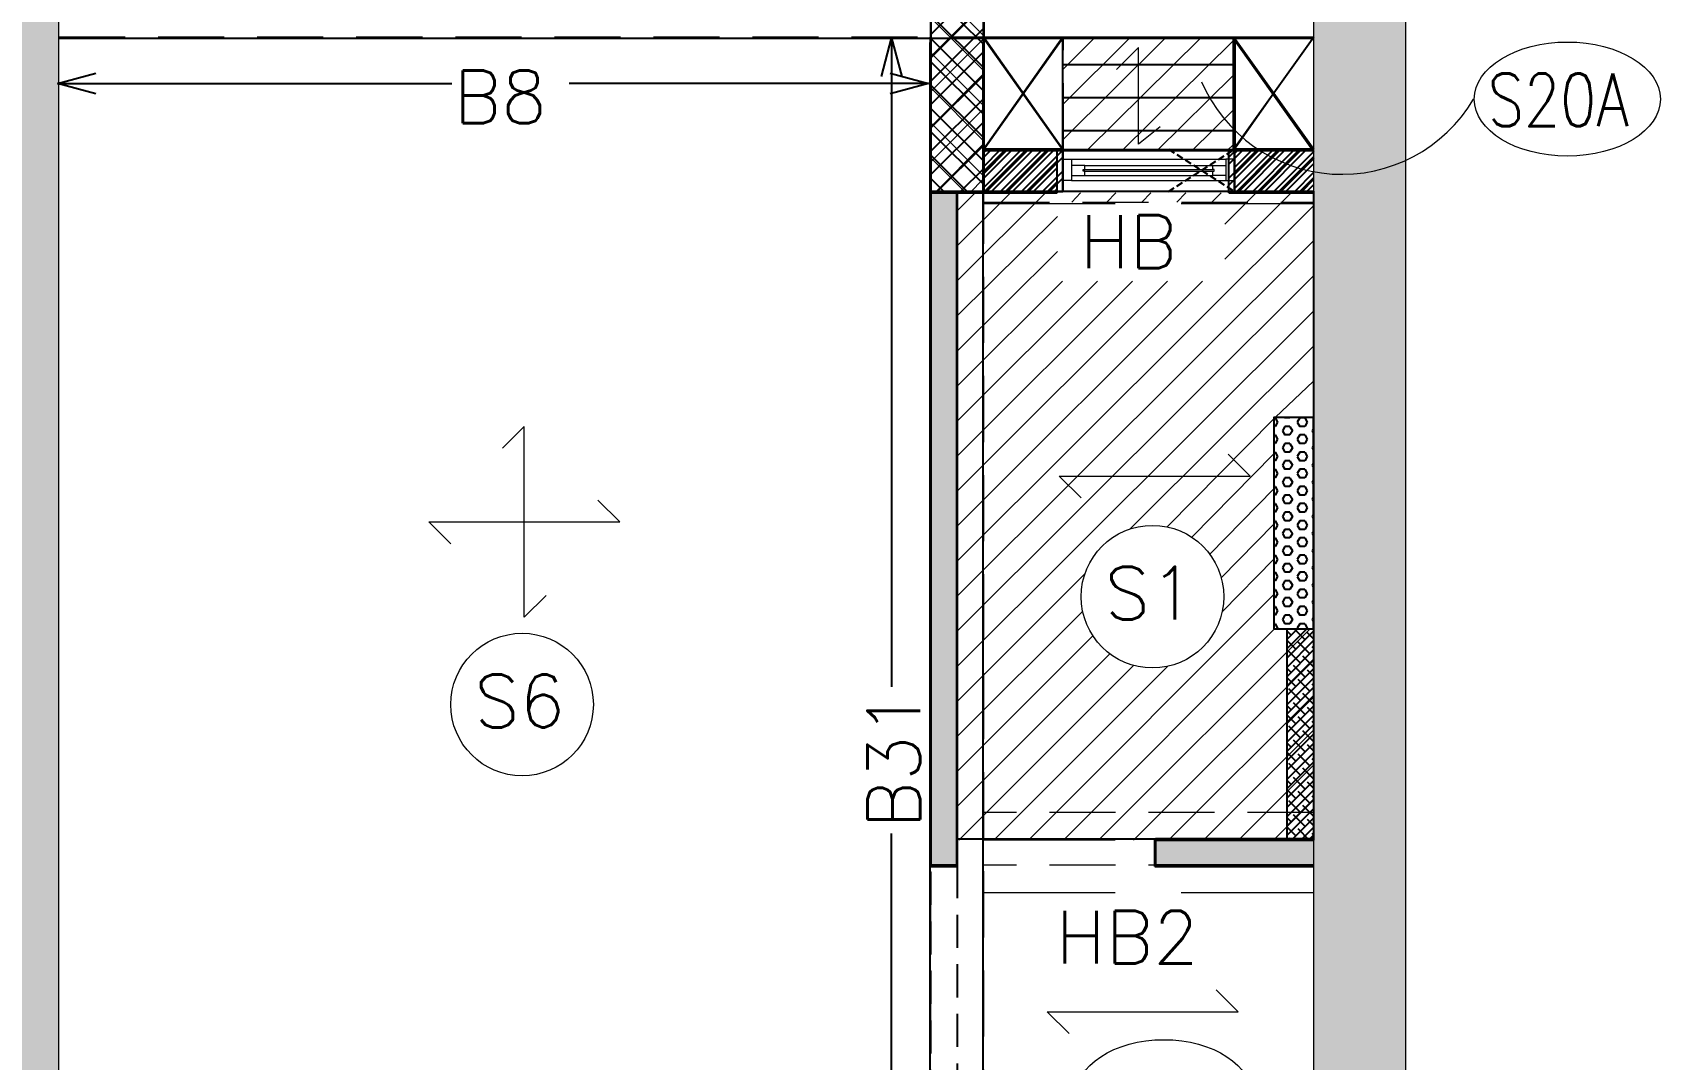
# Model space of a CAD drawing. Header units: millimetres. Extents: x 1181448 to 1317632, y -5734806 to -5633961.
# Drawn here: x 1311250 to 1317413, y -5704385 to -5700498 of the extents above; entities that cross this region are included whole.
import ezdxf

# ---------------------------------------------------------------- set-up
doc = ezdxf.new("R2010")
doc.units = ezdxf.units.MM
doc.header["$LTSCALE"] = 1000
doc.header["$MEASUREMENT"] = 0
for name, pattern in [('1', [0]), ('3BHK-A$0$AUDIT_D_120904163729-0', [0]), ('3BHK-A$0$HIDDEN', [0.375, 0.25, -0.125]), ('AUDIT_D_120904163729-0', [0]), ('HIDDEN', [0.375, 0.25, -0.125]), ('T8(T9 IS SIMILAR)$0$$0$HIDDEN', [0.375, 0.25, -0.125]), ('T8(T9 IS SIMILAR)$0$HIDDEN', [0.375, 0.25, -0.125])]:
    doc.linetypes.add(name, pattern=pattern)
doc.layers.get('0').update_dxf_attribs({"linetype": 'AUDIT_D_120904163729-0'})
for name, color, linetype in [('100 MM THK. NON-STRUCTURAL WALL', 134, 'Continuous'), ('100 MM THK. NON-STRUCTURAL WALL FOR LEDGE WALL BELOW WASHBASIN COUNTER', 47, 'Continuous'), ('150 MM THK. BLOCK WORK.', 223, 'Continuous'), ('3BHK-A$0$A-HATCH -160', 251, '3BHK-A$0$AUDIT_D_120904163729-0'), ('3BHK-A$0$A-TOI SUNK 50MM', 8, 'Continuous'), ('3BHK-A$0$CUT-OUT', 49, 'Continuous'), ('3BHK-A$0$ELE 1', 1, 'Continuous'), ('A_dim', 1, 'Continuous'), ('S-BEAM', 20, 'Continuous'), ('SCPL-BEAMS NO.', 7, 'Continuous'), ('T8(T9 IS SIMILAR)$0$S-BEAM', 20, 'T8(T9 IS SIMILAR)$0$$0$HIDDEN'), ('TYPICAL FLOOR ARCH', 251, 'AUDIT_D_120904163729-0')]:
    doc.layers.add(name, color=color, linetype=linetype)
for name, color, linetype, lineweight in [('160 THK. STRUCT WALL', 7, 'Continuous', 15), ('200 THK. NON-STRUCT WALL -1', 6, 'Continuous', 15), ('3BHK-A$0$A-WALL- 160', 6, 'Continuous', 30), ('3BHK-A$0$Ventilator', 5, 'Continuous', 0), ('S-CUTOUT', 8, 'Continuous', 15), ('S-HATCH', 8, 'Continuous', 9), ('SCPL BEAM', 20, 'Continuous', 13), ('SCPL_DIM', 9, 'Continuous', 5), ('SCPL_SLAB MARK', 72, 'Continuous', 20), ('T8(T9 IS SIMILAR)$0$SCPL BEAM', 191, 'T8(T9 IS SIMILAR)$0$$0$HIDDEN', 13)]:
    doc.layers.add(name, color=color, linetype=linetype, lineweight=lineweight)
for name, color, linetype, true_color in [('160MM THK.NON-STRUCTURAL WALLS', 7, 'Continuous', 0xea7b62), ('WALL - 0.16 thk STRUCTURAL', 7, '1', 0x24ffc8), ('WALL - 0.20 thk STRUCTURAL', 7, 'Continuous', 0xa60727)]:
    doc.layers.add(name, color=color, linetype=linetype, true_color=true_color)
doc.styles.add('ROMANS', font='romans.shx', dxfattribs={"width": 0.85})
doc.styles.add('SCPL', font='romans.shx')
doc.dimstyles.new('SCPL-DIM-150', dxfattribs={"dimscale": 100, "dimtxt": 2.25, "dimasz": 1.45, "dimexe": 1, "dimexo": 1, "dimgap": 1, "dimtad": 1, "dimdec": 0, "dimzin": 0, "dimdsep": 46, "dimtxsty": 'ROMANS', "dimblk": 'OPEN30', "dimcen": 0.09, "dimclrd": 256, "dimclre": 256, "dimclrt": 7, "dimadec": 0, "dimazin": 0, "dimtfac": 1, "dimtdec": 0, "dimtofl": 0, "dimtmove": 0, "dimatfit": 3, "dimldrblk": 'OPEN30', "dimfxl": 1, "dimtolj": 1, "dimtzin": 0, "dimarcsym": 0})
pattern_1 = [(45.00000000000001, (-0.652265147306025, 1285.594474900514), (-39.77475644174329, 39.7747564417433), []), (45.00000000000001, (25.8642391031608, 1285.594474900514), (-39.77475644174329, 39.7747564417433), [])]
pattern_2 = [(45.00000000000001, (-1203934.236175418, 5721641.226945907), (-39.77475644174329, 39.7747564417433), []), (45.00000000000001, (-1203907.71967116, 5721641.226945907), (-39.77475644174329, 39.7747564417433), [])]
pattern_3 = [(45, (206689697.0589429, 159341505.5749756), (-66.29126073623883, 66.29126073623884), [])]

# ---------------------------------------------------------------- blocks, each defined once
blk = doc.blocks.new('3BHK-A$0$V1')
at = {"layer": '3BHK-A$0$Ventilator'}
for p, q in [((1139503.9029181, -5700057.068097494), (1140153.9029181, -5700057.068097494)), ((1139503.9029181, -5700217.068097494), (1140153.9029181, -5700217.068097494))]:
    blk.add_line(p, q, dxfattribs=at)
at = {"layer": '3BHK-A$0$Ventilator', "color": 8}
for p, q in [((1139536.9029181, -5700094.568097494), (1140120.9029181, -5700094.568097494)), ((1139586.9029181, -5700118.318097494), (1140070.9029181, -5700118.318097494)), ((1139536.9029181, -5700174.568097494), (1140120.9029181, -5700174.568097494)), ((1139586.9029181, -5700155.818097494), (1140070.9029181, -5700155.818097494))]:
    blk.add_line(p, q, dxfattribs=at)
at = {"layer": '3BHK-A$0$Ventilator', "color": 5}
for p, q in [((1139586.9029181, -5700134.068097494), (1140070.9029181, -5700134.068097494)), ((1139586.9029181, -5700140.068097494), (1140070.9029181, -5700140.068097494))]:
    blk.add_line(p, q, dxfattribs=at)
at = {"layer": '3BHK-A$0$Ventilator', "color": 4}
for points in [[(1139503.9029181, -5700094.568097494), (1139536.9029181, -5700094.568097494), (1139536.9029181, -5700174.568097494), (1139503.9029181, -5700174.568097494)], [(1139586.9029181, -5700134.068097494), (1139586.9029181, -5700118.318097494), (1139536.9029181, -5700118.318097494), (1139536.9029181, -5700155.818097494), (1139586.9029181, -5700155.818097494), (1139586.9029181, -5700140.068097494), (1139580.9029181, -5700140.068097494), (1139580.9029181, -5700134.068097494)], [(1140070.9029181, -5700134.068097494), (1140070.9029181, -5700118.318097494), (1140120.9029181, -5700118.318097494), (1140120.9029181, -5700155.818097494), (1140070.902918101, -5700155.818097494), (1140070.902918101, -5700140.068097494), (1140076.902918101, -5700140.068097494), (1140076.902918101, -5700134.068097494)], [(1140153.9029181, -5700094.568097494), (1140120.9029181, -5700094.568097494), (1140120.9029181, -5700174.568097494), (1140153.9029181, -5700174.568097494)]]:
    blk.add_lwpolyline(points, close=True, dxfattribs=at)
blk = doc.blocks.new('GGS')
at = {"layer": '3BHK-A$0$A-HATCH -160', "linetype": 'ByBlock'}
h = blk.add_hatch(dxfattribs=at)
h.set_pattern_fill('ZIGZAG', color=8, scale=250)
h.set_pattern_definition([(9.213864076586625e-15, (1.30385160446167e-08, 0), (31.25, 31.25), [31.25, -31.25]), (90, (31.25000001303852, 0), (-31.25, 31.25), [31.25, -31.25])])
h.paths.add_polyline_path([(-206546670.2258754, -159304032.5894826), (-206548020.1807599, -159304032.5894826), (-206548020.1807599, -159303432.5971018), (-206548120.1807599, -159303432.5971018), (-206548120.1807599, -159304032.5894826), (-206550200.1807599, -159304032.5894826), (-206550200.1789659, -159303332.5971018), (-206550519.8971255, -159303332.5971018), (-206550519.8974985, -159303432.5962824), (-206550300.1807599, -159303432.5971018), (-206550300.1807599, -159304732.5818633), (-206550519.8971255, -159304732.5810439), (-206550519.8971255, -159304832.5810439), (-206550200.1807599, -159304832.5818633), (-206550200.1807599, -159304132.5894826), (-206548120.1807599, -159304132.5894826), (-206548120.1807599, -159304947.5895208), (-206548020.1807599, -159304947.5895208), (-206548020.1807599, -159304132.5894826), (-206546670.2259481, -159304132.5894826)])
h.paths.add_polyline_path([(-206546670.2258754, -159302532.5894826), (-206547270.1807599, -159302532.5894826), (-206547270.1807599, -159302432.5894826), (-206546670.2258754, -159302432.5894826)])
h.paths.add_polyline_path([(-206548020.1807599, -159299982.5894826), (-206548120.1807599, -159299982.5894826), (-206548120.1807599, -159302532.5894826), (-206548020.1807599, -159302532.5894826)])
h.paths.add_polyline_path([(-206548020.1807599, -159306682.5894826), (-206548120.1807599, -159306682.5894826), (-206548120.1807599, -159305697.5895208), (-206548020.1807599, -159305697.5895208)])
h.paths.add_polyline_path([(-206556389.5921026, -159304658.1033002), (-206555569.7017461, -159304658.1033002), (-206555569.7017461, -159304758.1033002), (-206556389.5921026, -159304758.1033002)])
h.paths.add_polyline_path([(-206557269.5921026, -159304658.1033002), (-206558169.6795669, -159304658.1033002), (-206558169.6795669, -159304758.1033002), (-206557269.5921026, -159304758.1033002)])
h.paths.add_polyline_path([(-206555619.9673005, -159303432.9301992), (-206558019.8107907, -159303432.9301992), (-206558019.8107907, -159303332.9301992), (-206555619.9673005, -159303332.9301992)])
h.paths.add_polyline_path([(-206558919.8107907, -159301083.248655), (-206559019.8107907, -159301083.248655), (-206559019.8107907, -159303432.9301992), (-206558919.8107907, -159303432.9301992)])
h.paths.add_polyline_path([(-206559769.8107907, -159303432.9301992), (-206560446.1413, -159303432.9301992), (-206560446.1413, -159303332.9310211), (-206559769.8107907, -159303332.9310211)])
h.paths.add_polyline_path([(-206558359.3616348, -159309491.6875185), (-206557569.6726112, -159309492.7478054), (-206557569.7774198, -159309392.7397758), (-206557569.6759572, -159309392.747706), (-206557669.6726112, -159309392.7477075), (-206558359.3616348, -159309391.6874206)])
h.paths.add_polyline_path([(-206554884.6853191, -159299222.9420962), (-206555369.7017461, -159299222.6462081), (-206555369.7017461, -159299323.1212675), (-206554884.7620298, -159299323.1212675)])
h.paths.add_polyline_path([(-206548120.1413031, -159297837.7564037), (-206548679.7807, -159297837.834479), (-206548679.7807, -159297937.7893145), (-206548120.1442057, -159297937.7893145)])
h.paths.add_polyline_path([(-206555669.7017477, -159305007.0429644), (-206555569.7017461, -159305007.0429644), (-206555569.7017461, -159304757.0429644), (-206555669.7017477, -159304757.0429644)])
h = blk.add_hatch(dxfattribs=at)
h.set_pattern_fill('ANSI37', color=8, scale=500)
h.set_pattern_definition([(45.00000000000001, (-0.652265147306025, 1286.837772074156), (-44.19417382415921, 44.19417382415922), []), (135, (-0.652265147306025, 1286.837772074156), (-44.19417382415922, -44.19417382415921), [])])
h.paths.add_polyline_path([(-206547920.2437709, -159298581.714834), (-206548120.1413023, -159298581.7020094), (-206548120.1807599, -159299981.5291468), (-206547920.31224, -159299981.5391319)])
h = blk.add_hatch(dxfattribs=at)
h.set_pattern_fill('ANSI32', color=8, scale=150)
h.set_pattern_definition(pattern_1)
h.paths.add_polyline_path([(-206547620.203354, -159299982.7724439), (-206547920.3039704, -159299982.7724439), (-206547920.3039704, -159299822.7714108), (-206547620.203354, -159299822.7714108)])
h = blk.add_hatch(dxfattribs=at)
h.set_pattern_fill('ANSI32', color=8, scale=150)
h.set_pattern_definition(pattern_1)
h.paths.add_polyline_path([(-206546669.8845945, -159299981.5291468), (-206546970.203354, -159299981.4873281), (-206546970.2686957, -159299821.5291468), (-206546669.5102295, -159299821.5291468)])
at = {"layer": '3BHK-A$0$CUT-OUT'}
h = blk.add_hatch(dxfattribs=at)
h.set_pattern_fill('ANSI31', color=8, scale=1000, angle=135)
h.set_pattern_definition([(180, (23756.70940238517, 9256.166669799946), (-2.131628207280301e-14, -125), [])])
edge = h.paths.add_edge_path()
edge.add_line((-206546971.2705671, -159299396.7197679), (-206547618.9787494, -159299396.7250449))
edge.add_line((-206547618.9787494, -159299396.7250449), (-206547621.2389601, -159299821.5349461))
edge.add_line((-206547621.2389601, -159299821.5349461), (-206546970.5307907, -159299821.529669))
edge.add_line((-206546970.5307907, -159299821.529669), (-206546968.2705671, -159299396.7197679))
at = {"color": 8, "linetype": '3BHK-A$0$HIDDEN', "ltscale": 0.1}
for p, q in [((-206547220.203354, -159299981.4873281, 0.4895635743113104), (-206546970.203354, -159299821.4873281, 0.4895635743113104)), ((-206547220.203354, -159299821.4873281, 0.4895635743113104), (-206546970.203354, -159299981.4873281, 0.4895635743113104))]:
    blk.add_line(p, q, dxfattribs=at)
at = {"layer": '3BHK-A$0$A-TOI SUNK 50MM', "color": 8}
blk.add_line((-206548020.1807599, -159302431.5291468, 0.4895635743113104), (-206547270.1807599, -159302431.5291468, 0.4895635743113104), dxfattribs=at)
at = {"layer": '3BHK-A$0$A-TOI SUNK 50MM', "color": 8, "elevation": 0.4895635743113104}
blk.add_lwpolyline([(-206548020.1807599, -159302431.5291468), (-206546669.8845945, -159302431.5291468), (-206546669.8845945, -159299981.5291468), (-206548020.1807599, -159299981.5291468)], close=True, dxfattribs=at)
at = {"layer": '3BHK-A$0$A-WALL- 160', "color": 8, "linetype": 'ByBlock'}
for p, q in [((-206548120.1807599, -159299981.5291468, 0.5138890929442232), (-206548120.1807599, -159298581.7127698, 0.5138890929442232)), ((-206547920.3122395, -159299981.5291468, 0.568926159203297), (-206547920.2398947, -159298581.7148347, -0.1253998705272092)), ((-206547920.3316154, -159299821.5281135, 0.4895635743113104), (-206547620.203354, -159299821.5291468, 0.4895635743113104)), ((-206547620.203354, -159299981.5291468, 0.4895635743113104), (-206547620.203354, -159299821.5291468, 0.4895635743113104)), ((-206546970.203354, -159299981.5291468, 0.4895635743113104), (-206546970.203354, -159299821.5291468, 0.4895635743113104)), ((-206546970.203354, -159299821.5291468, 0.4895635743113104), (-206546669.9673005, -159299821.5291468)), ((-206548120.1807599, -159302531.5291468, 0.4895635743113104), (-206548120.1807599, -159299981.5291468, 0.4895635743113104)), ((-206548120.1807599, -159299981.5291468, 0.4895635743113104), (-206547620.203354, -159299981.5291468, 0.4895635743113104)), ((-206548020.1807599, -159302531.5291468, 0.4895635743113104), (-206548020.1807599, -159299981.5291468, 0.4895635743113104)), ((-206546970.203354, -159299981.5291468, 0.4895635743113104), (-206546670.2258754, -159299981.5291468, 0.4895635743113104)), ((-206547270.1807599, -159302531.5291468, 0.4895635743113104), (-206547270.1807599, -159302431.5291468, 0.4895635743113104)), ((-206547270.1807599, -159302431.5291468, 0.4895635743113104), (-206546670.2258754, -159302431.5291468, 0.4895635743113104)), ((-206548120.1807599, -159302531.5291468, 0.4895635743113104), (-206548020.1807599, -159302531.5291468, 0.4895635743113104)), ((-206547270.1807599, -159302531.5291468, 0.4895635743113104), (-206546670.2258754, -159302531.5291468, 0.4895635743113104))]:
    blk.add_line(p, q, dxfattribs=at)
at = {"layer": '3BHK-A$0$CUT-OUT', "color": 8}
for p, q in [((-206547620.601896, -159299396.724908, 0.6712585503055379), (-206547920.3316154, -159299821.5281135, 0.4895635743113104)), ((-206547920.2452514, -159299396.7248584, 0.6173078558363749), (-206547620.6071092, -159299821.5291468, 0.4895635743113104)), ((-206546669.9623244, -159299396.7171629, 0.7169476876006229), (-206546972.893991, -159299821.5291465, 0.7169338403818851)), ((-206546972.8939241, -159299396.7171629, 1.075765358492786), (-206546669.9673005, -159299821.5291468))]:
    blk.add_line(p, q, dxfattribs=at)
at = {"layer": '3BHK-A$0$CUT-OUT', "color": 8, "linetype": '3BHK-A$0$HIDDEN', "ltscale": 0.5, "elevation": 0.4895635743113104}
blk.add_lwpolyline([(-206548020.1807599, -159303431.536766), (-206548120.1807599, -159303431.536766), (-206548120.1807599, -159302531.5291468), (-206548020.1807599, -159302531.5291468)], close=True, dxfattribs=at)
at = {"layer": '3BHK-A$0$ELE 1', "color": 8, "linetype": 'ByBlock'}
for p, q in [((-206547920.2820159, -159299396.7273495, 0.6568554825673778), (-206546669.9673005, -159299396.7174632)), ((-206547620.6071092, -159299821.5291468, 0.4895635743113104), (-206547620.6071092, -159299396.724908, 0.4895635743113104)), ((-206546969.8989671, -159299396.719631, 0.4895635743113104), (-206546969.8989671, -159299821.5291468, 0.4895635743113104))]:
    blk.add_line(p, q, dxfattribs=at)
at = {"layer": 'T8(T9 IS SIMILAR)$0$S-BEAM', "color": 8}
for p, q in [((-206551420.6434166, -159299396.7374177, -0.4731412050120287), (-206546670.7423992, -159299396.7289389, -0.4731412050120287)), ((-206548121.4295732, -159303929.5377729, -0.4731412050120287), (-206548121.4428225, -159299396.7315285, -0.5560725606250401)), ((-206547921.4295732, -159303929.5371949, -0.4731412050120287), (-206547921.4428225, -159299396.7311713, -0.5560725566318183)), ((-206547619.9463981, -159299821.2782259, -0.4731412050122116), (-206547619.9463981, -159299396.7294796, -0.4731412050122116)), ((-206546973.6912276, -159299821.2763577, -0.4913689995046297), (-206546973.6912194, -159299399.9586007, -0.4731412050122116))]:
    blk.add_line(p, q, dxfattribs=at)
at = {"layer": 'T8(T9 IS SIMILAR)$0$SCPL BEAM', "color": 8, "linetype": 'T8(T9 IS SIMILAR)$0$HIDDEN'}
for p, q in [((-206547921.4415956, -159299821.2790975, -0.5483932059306236), (-206546670.7427077, -159299821.2754818, -0.4731412050120287)), ((-206547920.6999433, -159300021.2745736, -0.5671556137020839), (-206546670.742853, -159300021.2754818, -0.4731412050120287)), ((-206546670.8540135, -159302331.328862, -0.3791268086682191), (-206547921.4451022, -159302331.3324764, -0.4053593501178825)), ((-206546670.8534354, -159302531.328862, -0.3791268086682191), (-206547921.4445242, -159302531.3324764, -0.4053593501178825))]:
    blk.add_line(p, q, dxfattribs=at)
at = {"layer": '3BHK-A$0$A-WALL- 160', "color": 8, "linetype": 'ByBlock'}
blk.add_blockref('3BHK-A$0$V1', (-207687124.1062721, -153599764.4610493, 0.4895635743113104), dxfattribs=at)
blk = doc.blocks.new('A$C5F94338C')
at = {"layer": 'WALL - 0.16 thk STRUCTURAL'}
h = blk.add_hatch(color=256, dxfattribs=at)
h.dxf.hatch_style = 1
h.paths.add_polyline_path([(37780.11796076247, 17094.80782370642), (37480.0613603706, 17094.80834333971), (37480.04814494797, 12860.00003652647), (37780.04814494797, 12860.00003652647)])
at = {"layer": 'WALL - 0.20 thk STRUCTURAL'}
h = blk.add_hatch(color=256, dxfattribs=at)
h.dxf.hatch_style = 1
h.paths.add_polyline_path([(42880.10316241859, 17709.71877257898), (42530.05504758237, 17709.71936636046), (42530.04814494727, 8210.000036526471), (42880.09625978349, 8209.99944286421)])
at = {"layer": '160 THK. STRUCT WALL'}
for points in [[(42880.10316241859, 17709.71877257898), (42530.05504758237, 17709.71936636046), (42530.04814494727, 8210.000036526471), (42880.09625978349, 8209.99944286421)], [(37780.11796076247, 17094.80782370642), (37480.0613603706, 17094.80834333971), (37480.04814494797, 12860.00003652647), (37780.04814494797, 12860.00003652647)]]:
    blk.add_lwpolyline(points, close=True, dxfattribs=at)
blk = doc.blocks.new('HS')
at = {"linetype": 'Continuous'}
for p, q in [((9.277298414872346, 0), (7.155978071313255, 2.121320343559318)), ((-9.277298414872346, 0), (9.277298414872346, 0)), ((-9.277298414872346, 0), (-7.155978071312347, -2.121320343559318))]:
    blk.add_line(p, q, dxfattribs=at)
blk = doc.blocks.new('One WAy')
at = {"xscale": -38.94666666665216, "yscale": 38.94666666665216, "zscale": 38.94666666665216, "rotation": 270}
blk.add_blockref('HS', (0, 0), dxfattribs=at)
blk = doc.blocks.new('_Open30')
at = {"color": 0, "linetype": 'ByBlock', "lineweight": -2}
for p, q in [((-1, 0.26794919), (0, 0)), ((0, 0), (-1, -0.26794919)), ((0, 0), (-1, 0))]:
    blk.add_line(p, q, dxfattribs=at)
blk = doc.blocks.new('A$C73fda794')
at = {"layer": '100 MM THK. NON-STRUCTURAL WALL', "linetype": 'ByBlock'}
h = blk.add_hatch(dxfattribs=at)
h.set_pattern_fill('ZIGZAG', color=256, scale=250)
h.set_pattern_definition([(9.213864076586625e-15, (-1203933.583910257, 5720355.632470995), (31.25, 31.25), [31.25, -31.25]), (90, (-1203902.333910257, 5720355.632470995), (-31.25, 31.25), [31.25, -31.25])])
h.paths.add_polyline_path([(23428.22658929229, 5606.109934210777), (22078.27170479298, 5606.109934210777), (22078.27170479298, 6206.102314978838), (21978.27170479298, 6206.102314978838), (21978.27170479298, 5606.109934210777), (19898.27170479298, 5606.109934210777), (19898.27349883318, 6306.102314978838), (19578.55533921719, 6306.102314978838), (19578.55496627092, 6206.103134393692), (19798.27170479298, 6206.102314978838), (19798.27170479298, 4906.117553442717), (19578.55533921719, 4906.118372857571), (19578.55533921719, 4806.118372857571), (19898.27170479298, 4806.117553442717), (19898.27170479298, 5506.109934210777), (21978.27170479298, 5506.109934210777), (21978.27170479298, 4691.109895974398), (22078.27170479298, 4691.109895974398), (22078.27170479298, 5506.109934210777), (23428.22651663423, 5506.109934210777)])
h.paths.add_polyline_path([(23428.22658929229, 7106.109934210777), (22828.27170479298, 7106.109934210777), (22828.27170479298, 7206.109934210777), (23428.22658929229, 7206.109934210777)])
h.paths.add_polyline_path([(22078.27170479298, 9656.109934210777), (21978.27170479298, 9656.109934210777), (21978.27170479298, 7106.109934210777), (22078.27170479298, 7106.109934210777)])
h.paths.add_polyline_path([(22078.27170479298, 2956.109934210777), (21978.27170479298, 2956.109934210777), (21978.27170479298, 3941.109895974398), (22078.27170479298, 3941.109895974398)])
h.paths.add_polyline_path([(13708.86036211252, 4980.596116542816), (14528.7507186234, 4980.596116542816), (14528.7507186234, 4880.596116542816), (13708.86036211252, 4880.596116542816)])
h.paths.add_polyline_path([(12828.86036211252, 4980.596116542816), (11928.77289786935, 4980.596116542816), (11928.77289786935, 4880.596116542816), (12828.86036211252, 4880.596116542816)])
h.paths.add_polyline_path([(14478.4851642251, 6205.769217610359), (12078.64167404175, 6205.769217610359), (12078.64167404175, 6305.769217610359), (14478.4851642251, 6305.769217610359)])
h.paths.add_polyline_path([(11178.64167404175, 8555.450761795044), (11078.64167404175, 8555.450761795044), (11078.64167404175, 6205.769217610359), (11178.64167404175, 6205.769217610359)])
h.paths.add_polyline_path([(10328.64167404175, 6205.769217610359), (9652.31116476655, 6205.769217610359), (9652.31116476655, 6305.768395721912), (10328.64167404175, 6305.768395721912)])
h.paths.add_polyline_path([(11739.09082996845, 147.0118982493877), (12528.77985352278, 145.9516113698483), (12528.67504489422, 245.9596409797668), (12528.77650749683, 245.9517108201981), (12428.77985352278, 245.9517092704773), (11739.09082996845, 247.0119961500168)])
h.paths.add_polyline_path([(15213.7671456039, 10415.75732061267), (14728.7507186234, 10416.05320864916), (14728.7507186234, 10315.57814928889), (15213.69043496251, 10315.57814928889)])
h.paths.add_polyline_path([(21978.31116163731, 11800.94301313162), (21418.67176473141, 11800.86493781209), (21418.67176473141, 11700.91010227799), (21978.30825901031, 11700.91010224819)])
h.paths.add_polyline_path([(14428.75071701407, 4631.656452357769), (14528.7507186234, 4631.656452357769), (14528.7507186234, 4881.656452357769), (14428.75071701407, 4881.656452357769)])
at = {"layer": '100 MM THK. NON-STRUCTURAL WALL FOR LEDGE WALL BELOW WASHBASIN COUNTER'}
h = blk.add_hatch(dxfattribs=at)
h.set_pattern_fill('ANSI38', color=256, scale=200)
h.set_pattern_definition([(45, (-19851.51455706358, -9013.513251274824), (-17.67766952966369, 17.67766952966369), []), (135, (-19851.51455706358, -9013.513251274824), (-53.03300858899106, 17.67766952966369), [62.5, -37.5])])
h.paths.add_polyline_path([(23328.22613799572, 7207.17027002573), (23428.22658929229, 7207.17027002573), (23428.22658929229, 8007.1704210639), (23328.22613799572, 8007.1704210639)])
at = {"layer": '150 MM THK. BLOCK WORK.'}
h = blk.add_hatch(dxfattribs=at)
h.set_pattern_fill('HEX', color=256, scale=150, angle=180)
h.set_pattern_definition([(180, (-1203933.583910257, 5720355.632470995), (-3.977157145218398e-15, -32.47595264191645), [18.75, -37.5]), (299.9999999999999, (-1203933.583910257, 5720355.632470995), (28.125, 16.23797632095821), [18.74999999999995, -37.4999999999999]), (239.9999999999999, (-1203952.333910257, 5720355.632470995), (28.12499999999999, -16.23797632095823), [18.74999999999989, -37.49999999999979])])
h.paths.add_polyline_path([(23278.22613799572, 8007.1704210639), (23428.22613799572, 8007.1704210639), (23428.22621506453, 8807.17027002573), (23278.22621506453, 8807.17027002573)])
at = {"layer": '160MM THK.NON-STRUCTURAL WALLS', "linetype": 'ByBlock'}
h = blk.add_hatch(dxfattribs=at)
h.set_pattern_fill('ANSI32', color=256, scale=150)
h.set_pattern_definition(pattern_2)
h.paths.add_polyline_path([(22458.2491106987, 9655.926972866058), (22178.14849436283, 9655.926972866058), (22178.14849436283, 9815.928005993366), (22458.2491106987, 9815.928005993366)])
h = blk.add_hatch(dxfattribs=at)
h.set_pattern_fill('ANSI32', color=256, scale=150)
h.set_pattern_definition(pattern_2)
h.paths.add_polyline_path([(23428.22658929229, 9655.926972866058), (23108.2491107583, 9655.926972866058), (23108.2491107583, 9815.926972866058), (23428.22658929229, 9815.926972866058)])
at = {"layer": '200 THK. NON-STRUCT WALL -1', "linetype": 'ByBlock'}
h = blk.add_hatch(dxfattribs=at)
h.set_pattern_fill('ANSI37', color=256, scale=750)
h.set_pattern_definition([(45, (-19851.51455706358, -9013.513251274824), (-66.29126073623883, 66.29126073623884), []), (135, (-19851.51455706358, -9013.513251274824), (-66.29126073623884, -66.29126073623883), [])])
h.paths.add_polyline_path([(22178.20869380236, 11056.98458278179), (21978.31116247177, 11056.99740740657), (21978.27170479298, 9657.17027002573), (22178.14022472501, 9657.160284876823)])
at = {"layer": 'S-HATCH'}
h = blk.add_hatch(dxfattribs=at)
h.set_pattern_fill('ANSI31', color=256, scale=750)
h.set_pattern_definition(pattern_3)
h.paths.add_polyline_path([(23125.19150957465, 10857.16021612287), (22478.93625953794, 10857.16021612287), (22478.93625953794, 10442.13518884778), (23125.19150957465, 10442.13518884778)])
h.paths.add_polyline_path([(22478.93638643622, 10242.13403522968), (22478.93613263965, 9817.168580502272), (23125.19130307436, 9817.17044878006), (23125.19156712294, 10242.13518881798)])
h = blk.add_hatch(dxfattribs=at)
h.set_pattern_fill('ANSI31', color=256, scale=750)
h.set_pattern_definition(pattern_3)
edge = h.paths.add_edge_path(flags=16)
edge.add_arc((22818.79377418756, 8128.458875715733), 269.8868610858917, 0, 360)
h.paths.add_polyline_path([(22616.41096693277, 7991.864256352186), (22983.07763358951, 7991.864256352186), (22983.07763358951, 8291.864256352186), (22616.41096693277, 8291.864256352186)], flags=0)
h.paths.add_polyline_path([(22458.84132423997, 9322.261131376028), (23092.17465758324, 9322.261131376028), (23092.17465758324, 9622.261131376028), (22458.84132423997, 9622.261131376028)], flags=16)
h.paths.add_polyline_path([(23278.2260375917, 8807.170269995928), (23427.96326395869, 8807.170270055532), (23427.96385243535, 9657.169815719128), (22078.26834359765, 9657.170724213123), (22078.57623943686, 7207.168463170528), (23428.26333555579, 7207.172076880932), (23427.96268263459, 8007.1704210639), (23278.22613799572, 8007.1704210639)])
at = {"layer": '100 MM THK. NON-STRUCTURAL WALL', "linetype": 'ByBlock'}
for p, q in [((21978.27170479298, 7107.17027002573, 0.4846598702494394), (21978.27170479298, 9657.17027002573, 0.4846598702494394)), ((22078.27170479298, 7107.17027002573, 0.4846598702494394), (22078.27170479298, 9657.17027002573, 0.4846598702494394)), ((22828.27170479298, 7107.17027002573, 0.4846598702494394), (22828.27170479298, 7207.17027002573, 0.4846598702494394)), ((22828.27170479298, 7207.17027002573, 0.4846598702494394), (23428.22658929229, 7207.17027002573, 0.4846598702494394)), ((21978.27170479298, 7107.17027002573, 0.4846598702494394), (22078.27170479298, 7107.17027002573, 0.4846598702494394)), ((22828.27170479298, 7107.17027002573, 0.4846598702494394), (23428.22658929229, 7107.17027002573, 0.4846598702494394))]:
    blk.add_line(p, q, dxfattribs=at)
at = {"layer": '100 MM THK. NON-STRUCTURAL WALL FOR LEDGE WALL BELOW WASHBASIN COUNTER', "elevation": 0.4846598702494394}
blk.add_lwpolyline([(23328.22613799572, 8007.1704210639), (23428.22658929229, 8007.1704210639), (23428.22658929229, 7207.17027002573), (23328.22613799572, 7207.17027002573)], close=True, dxfattribs=at)
at = {"layer": '150 MM THK. BLOCK WORK.', "elevation": 0.4846598702494394}
blk.add_lwpolyline([(23278.22613799572, 8007.1704210639), (23428.22613799572, 8007.1704210639), (23428.2260375917, 8807.17027002573), (23278.2260375917, 8807.17027002573)], close=True, dxfattribs=at)
at = {"layer": '160MM THK.NON-STRUCTURAL WALLS', "linetype": 'ByBlock'}
for p, q in [((22178.12084937096, 9817.17130330205, 0.4846598702494394), (22458.2491107583, 9817.17027002573, 0.4846598702494394)), ((22458.2491107583, 9657.17027002573, 0.4846598702494394), (22458.2491107583, 9817.17027002573, 0.4846598702494394)), ((23108.2491107583, 9657.17027002573, 0.4846598702494394), (23108.2491107583, 9817.17027002573, 0.4846598702494394)), ((23108.2491107583, 9817.17027002573, 0.4846598702494394), (23428.4851642251, 9817.17027002573, -0.004903704061870934)), ((21978.27170479298, 9657.17027002573, 0.4846598702494394), (22458.2491107583, 9657.17027002573, 0.4846598702494394)), ((23108.2491107583, 9657.17027002573, 0.4846598702494394), (23428.22658929229, 9657.17027002573, 0.4846598702494394))]:
    blk.add_line(p, q, dxfattribs=at)
at = {"layer": '200 THK. NON-STRUCT WALL -1', "linetype": 'ByBlock'}
for p, q in [((21978.27170479298, 9657.17027002573, 0.5089853888823523), (21978.27170479298, 11056.98664695024, 0.5089853888823523)), ((22178.14022523165, 9657.17027002573, 0.5640224551414261), (22178.21257001162, 11056.98458215594, -0.1303035745890802))]:
    blk.add_line(p, q, dxfattribs=at)
at = {"layer": 'S-BEAM'}
for p, q in [((18678.23936793208, 10242.1272507906, -0.3367330646077437), (23428.14038527012, 10242.13572961092, -0.3367330646077437)), ((22478.93613263965, 9817.16840171814, 0.4769871448296065), (22478.93638643622, 10242.13518884778, -0.3367330646079265)), ((23125.19130307436, 9817.170269995928, 0.4587593503371884), (23125.19156712294, 10242.13518881798, -0.3428239425352086)), ((21977.64376091957, 5707.171062886715, 0.4493613689447075), (21977.63070362806, 10225.52908414602, 0.3676319487968113)), ((22177.64376088977, 5707.170917570591, 0.4493613820280151), (22177.63070362806, 10225.52944135666, 0.367631952790033)), ((22177.25698271394, 9817.16770836711, 0.4313447914377984), (23427.95587062836, 9817.171324044466, 0.5065967923563931))]:
    blk.add_line(p, q, dxfattribs=at)
at = {"layer": 'S-CUTOUT', "color": 8, "linetype": 'HIDDEN', "ltscale": 500}
for p, q in [((22478.93638643622, 10242.13403522968, -0.3367330646079265), (22177.44093507528, 9817.16753011942, 0.4017351439111885)), ((22178.17065683007, 10242.13349834085, -0.3367330646077437), (22478.9361294806, 9817.169337958097, 0.4769871448296065)), ((23125.19156512618, 10238.9060678184, -0.3367330646079265), (23425.25512951612, 9817.16753011942, 0.4017351439111885)), ((23424.52591535449, 10242.13349834085, -0.3367330646077437), (23125.20351028442, 9817.17027002573, 0.4769871448296065))]:
    blk.add_line(p, q, dxfattribs=at)
at = {"layer": 'SCPL BEAM', "linetype": 'HIDDEN', "ltscale": 2}
for p, q in [((22177.99863505363, 9617.17223227024, 0.4125823836663381), (23427.95572531223, 9617.171324044466, 0.5065967923563931)), ((23427.8445648849, 7207.171300292015, 0.4921375305828201), (22177.25347611308, 7207.167685806751, 0.4659049891331568)), ((23427.84514293075, 7007.171300292015, 0.4921375305828201), (22177.25405415893, 7007.167685806751, 0.4659049891331568))]:
    blk.add_line(p, q, dxfattribs=at)
at = {"layer": 'SCPL_SLAB MARK', "linetype": 'Continuous', "elevation": -0.02922962836504416}
blk.add_lwpolyline([(22847.97117242217, 9907.0826215446), (22765.35281613469, 9840.65045851469), (22765.35306993127, 10207.07191181183), (22682.73471361399, 10124.45355549455)], dxfattribs=at)
at = {"layer": 'SCPL_SLAB MARK'}
for centre in [(22818.79377418756, 8128.458875715733), (20431.98198837042, 7720.177949965)]:
    blk.add_circle(centre, 269.8868610880397, dxfattribs=at)
blk.add_arc((23536.04076558352, 10304.92904427648, 0.1364081404042852), 577.8093547622235, 203.1643708361442, 329.5306836531338, dxfattribs=at)
for centre, major_axis, ratio in [((24389.63207969069, 10011.93528789282, 0.1364081404042852), (-352.4160477519035, 0), 0.612891589853093), ((22861.79280796647, 6231.02320766449, -0.4731444607847695), (-337.599998652935, 0), 0.6534639762314232)]:
    blk.add_ellipse(centre, major_axis=major_axis, ratio=ratio, start_param=-1.570796326794897, end_param=4.71238898038469, dxfattribs=at)
at = {"layer": '160 THK. STRUCT WALL'}
blk.add_blockref('A$C5F94338C', (-19101.56298071146, -6654.230818927288, -0.004903704061870934), dxfattribs=at)
at = {"layer": 'SCPL_SLAB MARK', "xscale": -1}
blk.add_blockref('One WAy', (20440.33174806833, 8411.722213119268, 2.054477292359747e-06), dxfattribs=at)
at = {"layer": 'SCPL_SLAB MARK', "color": 5, "xscale": -1, "rotation": 270}
for p in [(22827.14353388548, 8584.782154232264, 2.054477292359747e-06), (20440.33174806833, 8411.722213119268, 2.054477292359747e-06), (22781.77977257967, 6557.536422282457, 0.8712663937283315)]:
    blk.add_blockref('One WAy', p, dxfattribs=at)
at = {"layer": 'TYPICAL FLOOR ARCH'}
blk.add_blockref('GGS', (206570100.0086882, 159309643.3941759, -0.004903704061870934), dxfattribs=at)
at = {"layer": 'SCPL-BEAMS NO.', "style": 'SCPL'}
for s, p in [('B8', (20173.77476647496, 9920.62823665142, 1.367066727446016)), ('HB', (22543.05591318011, 9372.261131376028, 0.5782199332584534)), ('HB2', (22453.04556521773, 6739.601757794619, 0.5637606714848804))]:
    blk.add_text(s, height=200, dxfattribs=at).set_placement(p)
blk.add_text('B31', height=200, rotation=90, dxfattribs=at).set_placement((21939.65159958601, 7251.021516531706, 0.8126530518881024))
at = {"layer": 'SCPL_SLAB MARK', "style": 'SCPL', "width": 0.8}
blk.add_text('S20A', height=200, dxfattribs=at).set_placement((24088.03576743603, 9909.096992820501, 0.1364093416997335))
at = {"layer": 'SCPL_SLAB MARK', "style": 'SCPL'}
for s, p in [('S1', (22637.8395383656, 8041.864256352186)), ('S6', (20251.02775254846, 7633.583330601454))]:
    blk.add_text(s, height=200, dxfattribs=at).set_placement(p)
at = {"layer": 'SCPL_DIM'}
for points in [[(21831.20572784543, 10242.13287895918, -0.478044877824246), (21831.20817926526, 7786.730563402176, -0.478044877824246)], [(18672.52956572175, 10070.81117907166, 0.04561651624562936), (20166.47940728068, 10070.81519505382, 0.04561651624562936)], [(21970.23909202218, 10070.78788900375, 0.04561651624562936), (20610.10928627849, 10070.81519505382, 0.04561651624562936)], [(21831.20738816261, 5707.171169251204, -0.478044877824246), (21831.20817926526, 7232.464967310429, -0.478044877824246)]]:
    blk.add_leader(points, dimstyle='SCPL-DIM-150', override={"dimgap": 1, "dimtad": 0, "dimfxl": 150, "dimtfill": 1}, dxfattribs=at)

msp = doc.modelspace()

# ---------------------------------------------------------------- block references
at = {"layer": 'A_dim', "linetype": 'ByBlock'}
msp.add_blockref('A$C73fda794', (1292671.198842288, -5710761.978253825), dxfattribs=at)

doc.saveas('drawing.dxf')
